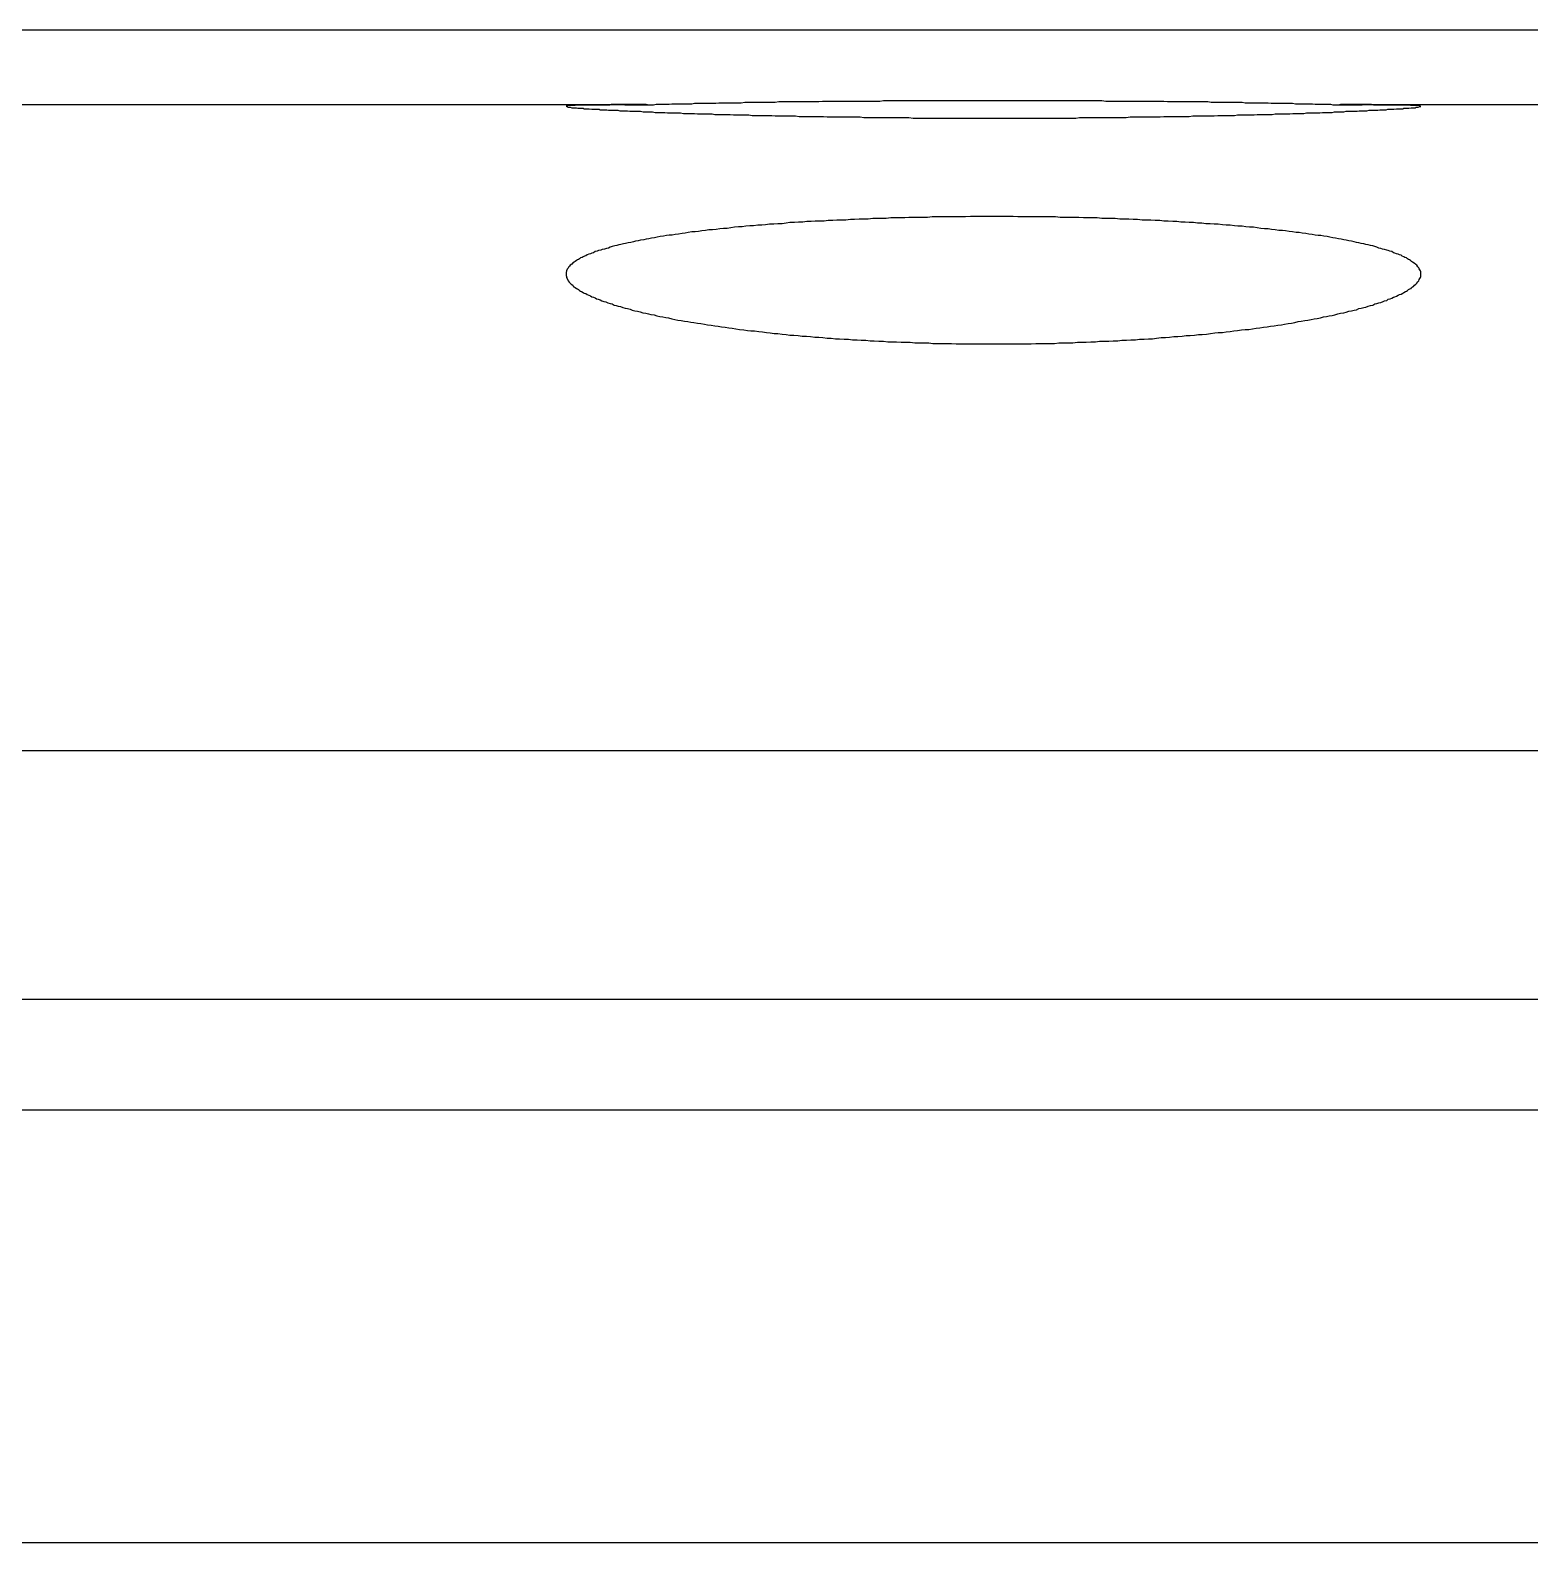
# Model space of a CAD drawing. Header units: millimetres. Extents: x -945625 to 316, y 6 to 533140.
# Drawn here: x -945386.144 to -945383.249, y 532393.589 to 532396.509 of the extents above; entities that cross this region are included whole.
import ezdxf

# ---------------------------------------------------------------- set-up
doc = ezdxf.new("R2010")
doc.units = ezdxf.units.MM
doc.header["$LTSCALE"] = 4

msp = doc.modelspace()

# ---------------------------------------------------------------- linework, layer by layer
at = {"color": 7, "linetype": 'Continuous'}
for p, q in [((-945370.2844, 532396.5092), (-945400.8844, 532396.5092)), ((-945384.9958, 532396.3653), (-945386.973, 532396.3653)), ((-945384.9958, 532396.3652), (-945384.9406, 532396.3652)), ((-945383.6282, 532396.3652), (-945383.573, 532396.3652)), ((-945381.5958, 532396.3653), (-945383.573, 532396.3653)), ((-945354.8844, 532395.118), (-945400.8844, 532395.118)), ((-945400.8844, 532394.6388), (-945354.8844, 532394.6388)), ((-945462.6844, 532394.425), (-945343.4844, 532394.425)), ((-945343.4844, 532393.589), (-945462.6844, 532393.589))]:
    msp.add_line(p, q, dxfattribs=at)
for points in [[(-945384.9405, 532396.3647), (-945384.9455, 532396.3647), (-945384.9495, 532396.3647), (-945384.9545, 532396.3657), (-945384.9585, 532396.3657), (-945384.9635, 532396.3657), (-945384.9675, 532396.3657), (-945384.9725, 532396.3657), (-945384.9765, 532396.3657), (-945384.9805, 532396.3657), (-945384.9845, 532396.3657), (-945384.9885, 532396.3657), (-945384.9925, 532396.3657), (-945384.9965, 532396.3657), (-945385.0005, 532396.3657), (-945385.0045, 532396.3657), (-945385.0075, 532396.3657), (-945385.0115, 532396.3657), (-945385.0155, 532396.3657), (-945385.0185, 532396.3657), (-945385.0225, 532396.3657), (-945385.0255, 532396.3647), (-945385.0295, 532396.3647), (-945385.0325, 532396.3647), (-945385.0355, 532396.3647), (-945385.0385, 532396.3647), (-945385.0415, 532396.3647), (-945385.0445, 532396.3647), (-945385.0475, 532396.3647), (-945385.0505, 532396.3647), (-945385.0535, 532396.3647), (-945385.0565, 532396.3647), (-945385.0615, 532396.3647), (-945385.0645, 532396.3647), (-945385.0665, 532396.3647), (-945385.0685, 532396.3647), (-945385.0715, 532396.3647), (-945385.0735, 532396.3647), (-945385.0755, 532396.3647), (-945385.0795, 532396.3647), (-945385.0815, 532396.3647), (-945385.0855, 532396.3647), (-945385.0875, 532396.3647), (-945385.0905, 532396.3647), (-945385.0925, 532396.3637), (-945385.0955, 532396.3637), (-945385.0985, 532396.3637), (-945385.1015, 532396.3637), (-945385.1035, 532396.3637), (-945385.1055, 532396.3637), (-945385.1075, 532396.3627), (-945385.1095, 532396.3627), (-945385.1075, 532396.3617), (-945385.1055, 532396.3607), (-945385.1035, 532396.3607), (-945385.1015, 532396.3607), (-945385.0985, 532396.3597), (-945385.0955, 532396.3597), (-945385.0915, 532396.3597), (-945385.0895, 532396.3597), (-945385.0865, 532396.3587), (-945385.0845, 532396.3587), (-945385.0825, 532396.3587), (-945385.0785, 532396.3587), (-945385.0765, 532396.3587), (-945385.0745, 532396.3577), (-945385.0725, 532396.3577), (-945385.0695, 532396.3577), (-945385.0675, 532396.3577), (-945385.0645, 532396.3577), (-945385.0595, 532396.3567), (-945385.0545, 532396.3567), (-945385.0515, 532396.3567), (-945385.0485, 532396.3567), (-945385.0455, 532396.3567), (-945385.0435, 532396.3557), (-945385.0395, 532396.3557), (-945385.0365, 532396.3557), (-945385.0335, 532396.3557), (-945385.0305, 532396.3557), (-945385.0275, 532396.3547), (-945385.0235, 532396.3547), (-945385.0205, 532396.3547), (-945385.0165, 532396.3547), (-945385.0135, 532396.3547), (-945385.0095, 532396.3547), (-945385.0055, 532396.3537), (-945385.0025, 532396.3537), (-945384.9985, 532396.3537), (-945384.9945, 532396.3537), (-945384.9905, 532396.3537), (-945384.9865, 532396.3527), (-945384.9825, 532396.3527), (-945384.9785, 532396.3527), (-945384.9735, 532396.3527), (-945384.9695, 532396.3527), (-945384.9655, 532396.3527), (-945384.9605, 532396.3517), (-945384.9565, 532396.3517), (-945384.9515, 532396.3517), (-945384.9475, 532396.3517), (-945384.9425, 532396.3517), (-945384.9375, 532396.3507), (-945384.9335, 532396.3507), (-945384.9285, 532396.3507), (-945384.9235, 532396.3507), (-945384.9185, 532396.3507), (-945384.9135, 532396.3497), (-945384.9085, 532396.3497), (-945384.9035, 532396.3497), (-945384.8985, 532396.3497), (-945384.8935, 532396.3497), (-945384.8885, 532396.3497), (-945384.8825, 532396.3487), (-945384.8775, 532396.3487), (-945384.8725, 532396.3487), (-945384.8665, 532396.3487), (-945384.8615, 532396.3487), (-945384.8555, 532396.3477), (-945384.8505, 532396.3477), (-945384.8445, 532396.3477), (-945384.8395, 532396.3477), (-945384.8335, 532396.3477), (-945384.8275, 532396.3477), (-945384.8225, 532396.3467), (-945384.8165, 532396.3467), (-945384.8105, 532396.3467), (-945384.8045, 532396.3467), (-945384.7985, 532396.3467), (-945384.7925, 532396.3467), (-945384.7865, 532396.3457), (-945384.7805, 532396.3457), (-945384.7745, 532396.3457), (-945384.7685, 532396.3457), (-945384.7625, 532396.3457), (-945384.7565, 532396.3457), (-945384.7505, 532396.3447), (-945384.7435, 532396.3447), (-945384.7375, 532396.3447), (-945384.7315, 532396.3447), (-945384.7245, 532396.3447), (-945384.7185, 532396.3447), (-945384.7125, 532396.3447), (-945384.7055, 532396.3437), (-945384.6995, 532396.3437), (-945384.6925, 532396.3437), (-945384.6865, 532396.3437), (-945384.6795, 532396.3437), (-945384.6735, 532396.3437), (-945384.6665, 532396.3437), (-945384.6595, 532396.3427), (-945384.6525, 532396.3427), (-945384.6465, 532396.3427), (-945384.6395, 532396.3427), (-945384.6325, 532396.3427), (-945384.6255, 532396.3427), (-945384.6195, 532396.3427), (-945384.6125, 532396.3427), (-945384.6055, 532396.3417), (-945384.5985, 532396.3417), (-945384.5915, 532396.3417), (-945384.5845, 532396.3417), (-945384.5775, 532396.3417), (-945384.5705, 532396.3417), (-945384.5635, 532396.3417), (-945384.5565, 532396.3417), (-945384.5495, 532396.3417), (-945384.5415, 532396.3417), (-945384.5345, 532396.3407), (-945384.5275, 532396.3407), (-945384.5205, 532396.3407), (-945384.5135, 532396.3407), (-945384.5055, 532396.3407), (-945384.4985, 532396.3407), (-945384.4915, 532396.3407), (-945384.4845, 532396.3407), (-945384.4765, 532396.3407), (-945384.4695, 532396.3407), (-945384.4615, 532396.3407), (-945384.4545, 532396.3407), (-945384.4475, 532396.3407), (-945384.4395, 532396.3397), (-945384.4325, 532396.3397), (-945384.4245, 532396.3397), (-945384.4175, 532396.3397), (-945384.4095, 532396.3397), (-945384.4025, 532396.3397), (-945384.3945, 532396.3397), (-945384.3875, 532396.3397), (-945384.3795, 532396.3397), (-945384.3725, 532396.3397), (-945384.3645, 532396.3397), (-945384.3575, 532396.3397), (-945384.3495, 532396.3397), (-945384.3415, 532396.3397), (-945384.3345, 532396.3397), (-945384.3265, 532396.3397), (-945384.3185, 532396.3397), (-945384.3115, 532396.3397), (-945384.3035, 532396.3397), (-945384.2955, 532396.3397), (-945384.2885, 532396.3397), (-945384.2805, 532396.3397), (-945384.2725, 532396.3397), (-945384.2645, 532396.3397), (-945384.2575, 532396.3397), (-945384.2495, 532396.3397), (-945384.2415, 532396.3397), (-945384.2335, 532396.3397), (-945384.2255, 532396.3397), (-945384.2185, 532396.3397), (-945384.2105, 532396.3397), (-945384.2025, 532396.3397), (-945384.1945, 532396.3397), (-945384.1875, 532396.3397), (-945384.1795, 532396.3397), (-945384.1715, 532396.3397), (-945384.1645, 532396.3397), (-945384.1565, 532396.3397), (-945384.1485, 532396.3397), (-945384.1415, 532396.3397), (-945384.1335, 532396.3397), (-945384.1255, 532396.3397), (-945384.1185, 532396.3407), (-945384.1105, 532396.3407), (-945384.1035, 532396.3407), (-945384.0955, 532396.3407), (-945384.0875, 532396.3407), (-945384.0805, 532396.3407), (-945384.0725, 532396.3407), (-945384.0655, 532396.3407), (-945384.0575, 532396.3407), (-945384.0505, 532396.3407), (-945384.0425, 532396.3407), (-945384.0355, 532396.3407), (-945384.0285, 532396.3407), (-945384.0205, 532396.3417), (-945384.0135, 532396.3417), (-945384.0065, 532396.3417), (-945383.9985, 532396.3417), (-945383.9915, 532396.3417), (-945383.9845, 532396.3417), (-945383.9775, 532396.3417), (-945383.9695, 532396.3417), (-945383.9625, 532396.3417), (-945383.9555, 532396.3427), (-945383.9485, 532396.3427), (-945383.9415, 532396.3427), (-945383.9345, 532396.3427), (-945383.9275, 532396.3427), (-945383.9205, 532396.3427), (-945383.9135, 532396.3427), (-945383.9065, 532396.3427), (-945383.8995, 532396.3437), (-945383.8925, 532396.3437), (-945383.8855, 532396.3437), (-945383.8785, 532396.3437), (-945383.8715, 532396.3437), (-945383.8655, 532396.3437), (-945383.8585, 532396.3437), (-945383.8515, 532396.3447), (-945383.8455, 532396.3447), (-945383.8385, 532396.3447), (-945383.8325, 532396.3447), (-945383.8255, 532396.3447), (-945383.8195, 532396.3447), (-945383.8135, 532396.3457), (-945383.8065, 532396.3457), (-945383.8005, 532396.3457), (-945383.7945, 532396.3457), (-945383.7885, 532396.3457), (-945383.7815, 532396.3457), (-945383.7755, 532396.3467), (-945383.7695, 532396.3467), (-945383.7635, 532396.3467), (-945383.7575, 532396.3467), (-945383.7525, 532396.3467), (-945383.7465, 532396.3467), (-945383.7405, 532396.3477), (-945383.7345, 532396.3477), (-945383.7285, 532396.3477), (-945383.7235, 532396.3477), (-945383.7175, 532396.3477), (-945383.7125, 532396.3477), (-945383.7065, 532396.3487), (-945383.7015, 532396.3487), (-945383.6955, 532396.3487), (-945383.6905, 532396.3487), (-945383.6855, 532396.3487), (-945383.6805, 532396.3497), (-945383.6745, 532396.3497), (-945383.6695, 532396.3497), (-945383.6645, 532396.3497), (-945383.6595, 532396.3497), (-945383.6545, 532396.3497), (-945383.6495, 532396.3507), (-945383.6445, 532396.3507), (-945383.6405, 532396.3507), (-945383.6355, 532396.3507), (-945383.6305, 532396.3507), (-945383.6265, 532396.3517), (-945383.6215, 532396.3517), (-945383.6165, 532396.3517), (-945383.6125, 532396.3517), (-945383.6085, 532396.3517), (-945383.6035, 532396.3527), (-945383.5995, 532396.3527), (-945383.5955, 532396.3527), (-945383.5915, 532396.3527), (-945383.5865, 532396.3527), (-945383.5825, 532396.3527), (-945383.5785, 532396.3537), (-945383.5745, 532396.3537), (-945383.5715, 532396.3537), (-945383.5675, 532396.3537), (-945383.5635, 532396.3537), (-945383.5595, 532396.3547), (-945383.5565, 532396.3547), (-945383.5525, 532396.3547), (-945383.5495, 532396.3547), (-945383.5455, 532396.3547), (-945383.5425, 532396.3547), (-945383.5385, 532396.3557), (-945383.5355, 532396.3557), (-945383.5325, 532396.3557), (-945383.5295, 532396.3557), (-945383.5265, 532396.3557), (-945383.5235, 532396.3567), (-945383.5205, 532396.3567), (-945383.5175, 532396.3567), (-945383.5145, 532396.3567), (-945383.5115, 532396.3567), (-945383.5065, 532396.3577), (-945383.5035, 532396.3577), (-945383.5015, 532396.3577), (-945383.4995, 532396.3577), (-945383.4965, 532396.3577), (-945383.4945, 532396.3577), (-945383.4925, 532396.3587), (-945383.4905, 532396.3587), (-945383.4885, 532396.3587), (-945383.4845, 532396.3587), (-945383.4825, 532396.3587), (-945383.4785, 532396.3597), (-945383.4755, 532396.3597), (-945383.4725, 532396.3597), (-945383.4705, 532396.3597), (-945383.4685, 532396.3607), (-945383.4665, 532396.3607), (-945383.4645, 532396.3607), (-945383.4615, 532396.3617), (-945383.4595, 532396.3617), (-945383.4615, 532396.3627), (-945383.4635, 532396.3637), (-945383.4655, 532396.3637), (-945383.4675, 532396.3637), (-945383.4705, 532396.3637), (-945383.4735, 532396.3637), (-945383.4765, 532396.3637), (-945383.4795, 532396.3637), (-945383.4825, 532396.3647), (-945383.4845, 532396.3647), (-945383.4865, 532396.3647), (-945383.4905, 532396.3647), (-945383.4925, 532396.3647), (-945383.4965, 532396.3647), (-945383.4985, 532396.3647), (-945383.5015, 532396.3647), (-945383.5035, 532396.3647), (-945383.5065, 532396.3647), (-945383.5085, 532396.3647), (-945383.5115, 532396.3647), (-945383.5135, 532396.3647), (-945383.5165, 532396.3647), (-945383.5195, 532396.3647), (-945383.5225, 532396.3647), (-945383.5255, 532396.3647), (-945383.5285, 532396.3647), (-945383.5315, 532396.3647), (-945383.5345, 532396.3647), (-945383.5375, 532396.3647), (-945383.5405, 532396.3647), (-945383.5445, 532396.3647), (-945383.5475, 532396.3647), (-945383.5505, 532396.3647), (-945383.5545, 532396.3657), (-945383.5575, 532396.3657), (-945383.5615, 532396.3657), (-945383.5655, 532396.3657), (-945383.5695, 532396.3657), (-945383.5725, 532396.3657), (-945383.5765, 532396.3657), (-945383.5805, 532396.3657), (-945383.5845, 532396.3657), (-945383.5885, 532396.3657), (-945383.5925, 532396.3657), (-945383.5975, 532396.3657), (-945383.6015, 532396.3657), (-945383.6055, 532396.3657), (-945383.6105, 532396.3657)], [(-945383.6285, 532396.3647), (-945383.6335, 532396.3657), (-945383.6385, 532396.3657), (-945383.6435, 532396.3657), (-945383.6485, 532396.3657), (-945383.6535, 532396.3657), (-945383.6585, 532396.3657), (-945383.6635, 532396.3657), (-945383.6685, 532396.3667), (-945383.6745, 532396.3667), (-945383.6795, 532396.3667), (-945383.6855, 532396.3667), (-945383.6905, 532396.3667), (-945383.6965, 532396.3667), (-945383.7015, 532396.3667), (-945383.7075, 532396.3677), (-945383.7135, 532396.3677), (-945383.7185, 532396.3677), (-945383.7245, 532396.3677), (-945383.7305, 532396.3677), (-945383.7365, 532396.3677), (-945383.7425, 532396.3677), (-945383.7485, 532396.3677), (-945383.7545, 532396.3687), (-945383.7605, 532396.3687), (-945383.7665, 532396.3687), (-945383.7725, 532396.3687), (-945383.7795, 532396.3687), (-945383.7855, 532396.3687), (-945383.7915, 532396.3687), (-945383.7985, 532396.3687), (-945383.8045, 532396.3697), (-945383.8115, 532396.3697), (-945383.8175, 532396.3697), (-945383.8245, 532396.3697), (-945383.8305, 532396.3697), (-945383.8375, 532396.3697), (-945383.8435, 532396.3697), (-945383.8505, 532396.3697), (-945383.8575, 532396.3697), (-945383.8645, 532396.3697), (-945383.8705, 532396.3707), (-945383.8775, 532396.3707), (-945383.8845, 532396.3707), (-945383.8915, 532396.3707), (-945383.8985, 532396.3707), (-945383.9055, 532396.3707), (-945383.9125, 532396.3707), (-945383.9195, 532396.3707), (-945383.9265, 532396.3707), (-945383.9335, 532396.3707), (-945383.9415, 532396.3707), (-945383.9485, 532396.3707), (-945383.9555, 532396.3717), (-945383.9625, 532396.3717), (-945383.9705, 532396.3717), (-945383.9775, 532396.3717), (-945383.9845, 532396.3717), (-945383.9925, 532396.3717), (-945383.9995, 532396.3717), (-945384.0075, 532396.3717), (-945384.0145, 532396.3717), (-945384.0225, 532396.3717), (-945384.0295, 532396.3717), (-945384.0375, 532396.3717), (-945384.0445, 532396.3717), (-945384.0525, 532396.3717), (-945384.0605, 532396.3717), (-945384.0675, 532396.3717), (-945384.0755, 532396.3727), (-945384.0835, 532396.3727), (-945384.0905, 532396.3727), (-945384.0985, 532396.3727), (-945384.1065, 532396.3727), (-945384.1145, 532396.3727), (-945384.1225, 532396.3727), (-945384.1305, 532396.3727), (-945384.1375, 532396.3727), (-945384.1455, 532396.3727), (-945384.1535, 532396.3727), (-945384.1615, 532396.3727), (-945384.1695, 532396.3727), (-945384.1775, 532396.3727), (-945384.1855, 532396.3727), (-945384.1935, 532396.3727), (-945384.2015, 532396.3727), (-945384.2095, 532396.3727), (-945384.2175, 532396.3727), (-945384.2265, 532396.3727), (-945384.2345, 532396.3727), (-945384.2425, 532396.3727), (-945384.2505, 532396.3727), (-945384.2585, 532396.3727), (-945384.2665, 532396.3727), (-945384.2745, 532396.3727), (-945384.2825, 532396.3727), (-945384.2915, 532396.3727), (-945384.2995, 532396.3727), (-945384.3075, 532396.3727), (-945384.3155, 532396.3727), (-945384.3235, 532396.3727), (-945384.3315, 532396.3727), (-945384.3395, 532396.3727), (-945384.3475, 532396.3727), (-945384.3555, 532396.3727), (-945384.3635, 532396.3727), (-945384.3715, 532396.3727), (-945384.3795, 532396.3727), (-945384.3875, 532396.3727), (-945384.3955, 532396.3727), (-945384.4025, 532396.3727), (-945384.4105, 532396.3727), (-945384.4185, 532396.3727), (-945384.4265, 532396.3727), (-945384.4345, 532396.3727), (-945384.4425, 532396.3727), (-945384.4495, 532396.3727), (-945384.4575, 532396.3727), (-945384.4655, 532396.3727), (-945384.4735, 532396.3727), (-945384.4805, 532396.3727), (-945384.4885, 532396.3727), (-945384.4965, 532396.3727), (-945384.5035, 532396.3717), (-945384.5115, 532396.3717), (-945384.5185, 532396.3717), (-945384.5265, 532396.3717), (-945384.5335, 532396.3717), (-945384.5415, 532396.3717), (-945384.5485, 532396.3717), (-945384.5565, 532396.3717), (-945384.5635, 532396.3717), (-945384.5715, 532396.3717), (-945384.5785, 532396.3717), (-945384.5855, 532396.3717), (-945384.5935, 532396.3717), (-945384.6005, 532396.3717), (-945384.6075, 532396.3717), (-945384.6145, 532396.3717), (-945384.6215, 532396.3707), (-945384.6295, 532396.3707), (-945384.6365, 532396.3707), (-945384.6435, 532396.3707), (-945384.6505, 532396.3707), (-945384.6575, 532396.3707), (-945384.6645, 532396.3707), (-945384.6715, 532396.3707), (-945384.6785, 532396.3707), (-945384.6855, 532396.3707), (-945384.6915, 532396.3707), (-945384.6985, 532396.3707), (-945384.7055, 532396.3697), (-945384.7125, 532396.3697), (-945384.7185, 532396.3697), (-945384.7255, 532396.3697), (-945384.7325, 532396.3697), (-945384.7385, 532396.3697), (-945384.7455, 532396.3697), (-945384.7515, 532396.3697), (-945384.7585, 532396.3697), (-945384.7645, 532396.3697), (-945384.7715, 532396.3687), (-945384.7775, 532396.3687), (-945384.7835, 532396.3687), (-945384.7895, 532396.3687), (-945384.7965, 532396.3687), (-945384.8025, 532396.3687), (-945384.8085, 532396.3687), (-945384.8145, 532396.3687), (-945384.8205, 532396.3677), (-945384.8265, 532396.3677), (-945384.8325, 532396.3677), (-945384.8385, 532396.3677), (-945384.8445, 532396.3677), (-945384.8495, 532396.3677), (-945384.8555, 532396.3677), (-945384.8615, 532396.3677), (-945384.8665, 532396.3667), (-945384.8725, 532396.3667), (-945384.8785, 532396.3667), (-945384.8835, 532396.3667), (-945384.8895, 532396.3667), (-945384.8945, 532396.3667), (-945384.8995, 532396.3667), (-945384.9055, 532396.3667), (-945384.9105, 532396.3657), (-945384.9155, 532396.3657), (-945384.9205, 532396.3657), (-945384.9255, 532396.3657), (-945384.9305, 532396.3657), (-945384.9355, 532396.3657), (-945384.9405, 532396.3647)], [(-945383.6105, 532396.3657), (-945383.6145, 532396.3657), (-945383.6185, 532396.3647), (-945383.6235, 532396.3647), (-945383.6285, 532396.3647)], [(-945384.2845, 532395.9037), (-945384.2755, 532395.9037), (-945384.2665, 532395.9037), (-945384.2575, 532395.9037), (-945384.2475, 532395.9037), (-945384.2385, 532395.9037), (-945384.2295, 532395.9037), (-945384.2205, 532395.9037), (-945384.2115, 532395.9037), (-945384.2025, 532395.9047), (-945384.1935, 532395.9047), (-945384.1845, 532395.9047), (-945384.1755, 532395.9047), (-945384.1665, 532395.9047), (-945384.1585, 532395.9057), (-945384.1495, 532395.9057), (-945384.1405, 532395.9057), (-945384.1315, 532395.9057), (-945384.1225, 532395.9067), (-945384.1135, 532395.9067), (-945384.1055, 532395.9067), (-945384.0965, 532395.9077), (-945384.0875, 532395.9077), (-945384.0795, 532395.9087), (-945384.0705, 532395.9087), (-945384.0615, 532395.9087), (-945384.0535, 532395.9097), (-945384.0445, 532395.9097), (-945384.0365, 532395.9107), (-945384.0275, 532395.9107), (-945384.0195, 532395.9117), (-945384.0105, 532395.9117), (-945384.0025, 532395.9127), (-945383.9935, 532395.9127), (-945383.9855, 532395.9137), (-945383.9775, 532395.9137), (-945383.9695, 532395.9147), (-945383.9605, 532395.9157), (-945383.9525, 532395.9157), (-945383.9445, 532395.9167), (-945383.9365, 532395.9177), (-945383.9285, 532395.9177), (-945383.9205, 532395.9187), (-945383.9125, 532395.9197), (-945383.9045, 532395.9197), (-945383.8965, 532395.9207), (-945383.8885, 532395.9217), (-945383.8815, 532395.9217), (-945383.8735, 532395.9227), (-945383.8655, 532395.9237), (-945383.8575, 532395.9247), (-945383.8505, 532395.9257), (-945383.8425, 532395.9257), (-945383.8355, 532395.9267), (-945383.8275, 532395.9277), (-945383.8205, 532395.9287), (-945383.8135, 532395.9297), (-945383.8055, 532395.9307), (-945383.7985, 532395.9317), (-945383.7915, 532395.9317), (-945383.7845, 532395.9327), (-945383.7775, 532395.9337), (-945383.7705, 532395.9347), (-945383.7635, 532395.9357), (-945383.7565, 532395.9367), (-945383.7495, 532395.9377), (-945383.7425, 532395.9387), (-945383.7355, 532395.9397), (-945383.7285, 532395.9407), (-945383.7225, 532395.9417), (-945383.7155, 532395.9427), (-945383.7095, 532395.9437), (-945383.7025, 532395.9447), (-945383.6965, 532395.9467), (-945383.6905, 532395.9477), (-945383.6835, 532395.9487), (-945383.6775, 532395.9497), (-945383.6715, 532395.9507), (-945383.6655, 532395.9517), (-945383.6595, 532395.9527), (-945383.6535, 532395.9537), (-945383.6475, 532395.9557), (-945383.6415, 532395.9567), (-945383.6365, 532395.9577), (-945383.6305, 532395.9587), (-945383.6255, 532395.9597), (-945383.6195, 532395.9617), (-945383.6145, 532395.9627), (-945383.6085, 532395.9637), (-945383.6035, 532395.9647), (-945383.5985, 532395.9667), (-945383.5935, 532395.9677), (-945383.5885, 532395.9687), (-945383.5835, 532395.9697), (-945383.5795, 532395.9717), (-945383.5745, 532395.9727), (-945383.5695, 532395.9737), (-945383.5655, 532395.9747), (-945383.5615, 532395.9767), (-945383.5565, 532395.9777), (-945383.5525, 532395.9787), (-945383.5485, 532395.9807), (-945383.5445, 532395.9817), (-945383.5405, 532395.9827), (-945383.5365, 532395.9837), (-945383.5325, 532395.9857), (-945383.5295, 532395.9867), (-945383.5255, 532395.9877), (-945383.5225, 532395.9897), (-945383.5185, 532395.9907), (-945383.5155, 532395.9917), (-945383.5125, 532395.9937), (-945383.5095, 532395.9947), (-945383.5065, 532395.9957), (-945383.5035, 532395.9977), (-945383.5005, 532395.9987), (-945383.4975, 532395.9997), (-945383.4945, 532396.0017), (-945383.4925, 532396.0027), (-945383.4895, 532396.0047), (-945383.4875, 532396.0057), (-945383.4855, 532396.0067), (-945383.4835, 532396.0087), (-945383.4805, 532396.0097), (-945383.4785, 532396.0107), (-945383.4775, 532396.0127), (-945383.4755, 532396.0137), (-945383.4735, 532396.0147), (-945383.4715, 532396.0167), (-945383.4695, 532396.0187), (-945383.4675, 532396.0207), (-945383.4655, 532396.0237), (-945383.4635, 532396.0257), (-945383.4625, 532396.0277), (-945383.4615, 532396.0297), (-945383.4605, 532396.0317), (-945383.4595, 532396.0337), (-945383.4595, 532396.0367), (-945383.4595, 532396.0397), (-945383.4595, 532396.0427), (-945383.4605, 532396.0447), (-945383.4615, 532396.0467), (-945383.4625, 532396.0487), (-945383.4635, 532396.0507), (-945383.4655, 532396.0527), (-945383.4675, 532396.0557), (-945383.4695, 532396.0567), (-945383.4725, 532396.0597), (-945383.4755, 532396.0617), (-945383.4775, 532396.0627), (-945383.4795, 532396.0647), (-945383.4815, 532396.0657), (-945383.4835, 532396.0667), (-945383.4855, 532396.0677), (-945383.4875, 532396.0697), (-945383.4905, 532396.0707), (-945383.4925, 532396.0717), (-945383.4955, 532396.0727), (-945383.4975, 532396.0747), (-945383.5005, 532396.0757), (-945383.5035, 532396.0767), (-945383.5065, 532396.0777), (-945383.5095, 532396.0787), (-945383.5125, 532396.0797), (-945383.5155, 532396.0817), (-945383.5195, 532396.0827), (-945383.5225, 532396.0837), (-945383.5255, 532396.0847), (-945383.5295, 532396.0857), (-945383.5335, 532396.0867), (-945383.5365, 532396.0877), (-945383.5405, 532396.0887), (-945383.5445, 532396.0907), (-945383.5485, 532396.0917), (-945383.5525, 532396.0927), (-945383.5565, 532396.0937), (-945383.5615, 532396.0947), (-945383.5655, 532396.0957), (-945383.5695, 532396.0967), (-945383.5745, 532396.0977), (-945383.5795, 532396.0987), (-945383.5835, 532396.0997), (-945383.5885, 532396.1007), (-945383.5935, 532396.1017), (-945383.5985, 532396.1027), (-945383.6035, 532396.1037), (-945383.6085, 532396.1047), (-945383.6135, 532396.1057), (-945383.6185, 532396.1067), (-945383.6245, 532396.1077), (-945383.6295, 532396.1087), (-945383.6355, 532396.1097), (-945383.6405, 532396.1107), (-945383.6465, 532396.1117), (-945383.6525, 532396.1127), (-945383.6575, 532396.1127), (-945383.6635, 532396.1137), (-945383.6695, 532396.1147), (-945383.6755, 532396.1157), (-945383.6815, 532396.1167), (-945383.6885, 532396.1177), (-945383.6945, 532396.1187), (-945383.7005, 532396.1187), (-945383.7075, 532396.1197), (-945383.7135, 532396.1207), (-945383.7205, 532396.1217), (-945383.7265, 532396.1227), (-945383.7335, 532396.1227), (-945383.7405, 532396.1237), (-945383.7475, 532396.1247), (-945383.7545, 532396.1257), (-945383.7615, 532396.1257), (-945383.7685, 532396.1267), (-945383.7755, 532396.1277), (-945383.7825, 532396.1287), (-945383.7905, 532396.1287), (-945383.7975, 532396.1297), (-945383.8045, 532396.1307), (-945383.8125, 532396.1307), (-945383.8195, 532396.1317), (-945383.8275, 532396.1327), (-945383.8355, 532396.1327), (-945383.8425, 532396.1337), (-945383.8505, 532396.1347), (-945383.8585, 532396.1347), (-945383.8665, 532396.1357), (-945383.8745, 532396.1357), (-945383.8825, 532396.1367), (-945383.8905, 532396.1367), (-945383.8985, 532396.1377), (-945383.9065, 532396.1377), (-945383.9145, 532396.1387), (-945383.9225, 532396.1387), (-945383.9305, 532396.1397), (-945383.9385, 532396.1397), (-945383.9475, 532396.1407), (-945383.9555, 532396.1407), (-945383.9635, 532396.1417), (-945383.9725, 532396.1417), (-945383.9805, 532396.1427), (-945383.9895, 532396.1427), (-945383.9975, 532396.1427), (-945384.0065, 532396.1437), (-945384.0145, 532396.1437), (-945384.0235, 532396.1447), (-945384.0325, 532396.1447), (-945384.0405, 532396.1447), (-945384.0495, 532396.1457), (-945384.0585, 532396.1457), (-945384.0665, 532396.1457), (-945384.0755, 532396.1457), (-945384.0845, 532396.1467), (-945384.0935, 532396.1467), (-945384.1025, 532396.1467), (-945384.1105, 532396.1467), (-945384.1195, 532396.1477), (-945384.1285, 532396.1477), (-945384.1375, 532396.1477), (-945384.1465, 532396.1477), (-945384.1555, 532396.1477), (-945384.1645, 532396.1487), (-945384.1735, 532396.1487), (-945384.1825, 532396.1487), (-945384.1915, 532396.1487), (-945384.2005, 532396.1487), (-945384.2095, 532396.1487), (-945384.2185, 532396.1487), (-945384.2285, 532396.1487), (-945384.2375, 532396.1487), (-945384.2465, 532396.1497), (-945384.2555, 532396.1497), (-945384.2645, 532396.1497), (-945384.2735, 532396.1497), (-945384.2825, 532396.1497), (-945384.2925, 532396.1497), (-945384.3015, 532396.1497), (-945384.3105, 532396.1497), (-945384.3195, 532396.1497), (-945384.3285, 532396.1497), (-945384.3385, 532396.1487), (-945384.3475, 532396.1487), (-945384.3565, 532396.1487), (-945384.3655, 532396.1487), (-945384.3745, 532396.1487), (-945384.3835, 532396.1487), (-945384.3925, 532396.1487), (-945384.4025, 532396.1487), (-945384.4115, 532396.1477), (-945384.4205, 532396.1477), (-945384.4295, 532396.1477), (-945384.4385, 532396.1477), (-945384.4475, 532396.1477), (-945384.4555, 532396.1467), (-945384.4645, 532396.1467), (-945384.4735, 532396.1467), (-945384.4825, 532396.1467), (-945384.4915, 532396.1457), (-945384.5005, 532396.1457), (-945384.5085, 532396.1457), (-945384.5175, 532396.1457), (-945384.5265, 532396.1447), (-945384.5355, 532396.1447), (-945384.5435, 532396.1447), (-945384.5525, 532396.1437), (-945384.5605, 532396.1437), (-945384.5695, 532396.1427), (-945384.5775, 532396.1427), (-945384.5865, 532396.1427), (-945384.5945, 532396.1417), (-945384.6035, 532396.1417), (-945384.6115, 532396.1407), (-945384.6195, 532396.1407), (-945384.6285, 532396.1407), (-945384.6365, 532396.1397), (-945384.6445, 532396.1397), (-945384.6525, 532396.1387), (-945384.6605, 532396.1387), (-945384.6685, 532396.1377), (-945384.6775, 532396.1377), (-945384.6845, 532396.1367), (-945384.6925, 532396.1357), (-945384.7005, 532396.1357), (-945384.7085, 532396.1347), (-945384.7165, 532396.1347), (-945384.7245, 532396.1337), (-945384.7315, 532396.1327), (-945384.7395, 532396.1327), (-945384.7475, 532396.1317), (-945384.7545, 532396.1317), (-945384.7625, 532396.1307), (-945384.7695, 532396.1297), (-945384.7765, 532396.1297), (-945384.7845, 532396.1287), (-945384.7915, 532396.1277), (-945384.7985, 532396.1267), (-945384.8055, 532396.1267), (-945384.8125, 532396.1257), (-945384.8195, 532396.1247), (-945384.8265, 532396.1237), (-945384.8335, 532396.1237), (-945384.8405, 532396.1227), (-945384.8475, 532396.1217), (-945384.8535, 532396.1207), (-945384.8605, 532396.1197), (-945384.8665, 532396.1197), (-945384.8735, 532396.1187), (-945384.8795, 532396.1177), (-945384.8855, 532396.1167), (-945384.8925, 532396.1157), (-945384.8985, 532396.1147), (-945384.9045, 532396.1137), (-945384.9105, 532396.1137), (-945384.9155, 532396.1127), (-945384.9215, 532396.1117), (-945384.9275, 532396.1107), (-945384.9335, 532396.1097), (-945384.9385, 532396.1087), (-945384.9445, 532396.1077), (-945384.9495, 532396.1067), (-945384.9545, 532396.1057), (-945384.9595, 532396.1047), (-945384.9655, 532396.1037), (-945384.9705, 532396.1027), (-945384.9755, 532396.1017), (-945384.9795, 532396.1007), (-945384.9845, 532396.0997), (-945384.9895, 532396.0987), (-945384.9945, 532396.0977), (-945384.9985, 532396.0967), (-945385.0035, 532396.0957), (-945385.0075, 532396.0947), (-945385.0115, 532396.0937), (-945385.0155, 532396.0927), (-945385.0205, 532396.0917), (-945385.0245, 532396.0907), (-945385.0275, 532396.0887), (-945385.0315, 532396.0877), (-945385.0355, 532396.0867), (-945385.0395, 532396.0857), (-945385.0425, 532396.0847), (-945385.0465, 532396.0837), (-945385.0495, 532396.0827), (-945385.0535, 532396.0817), (-945385.0565, 532396.0797), (-945385.0595, 532396.0787), (-945385.0625, 532396.0777), (-945385.0655, 532396.0767), (-945385.0685, 532396.0757), (-945385.0715, 532396.0737), (-945385.0735, 532396.0727), (-945385.0765, 532396.0717), (-945385.0785, 532396.0707), (-945385.0815, 532396.0697), (-945385.0835, 532396.0677), (-945385.0855, 532396.0667), (-945385.0875, 532396.0657), (-945385.0895, 532396.0647), (-945385.0915, 532396.0627), (-945385.0935, 532396.0617), (-945385.0955, 532396.0607)], [(-945385.0955, 532396.0607), (-945385.0985, 532396.0577), (-945385.1015, 532396.0557), (-945385.1025, 532396.0537), (-945385.1045, 532396.0517), (-945385.1055, 532396.0497), (-945385.1075, 532396.0477), (-945385.1085, 532396.0447), (-945385.1095, 532396.0417), (-945385.1095, 532396.0377), (-945385.1095, 532396.0357), (-945385.1085, 532396.0337), (-945385.1085, 532396.0317), (-945385.1075, 532396.0297), (-945385.1055, 532396.0257), (-945385.1035, 532396.0227), (-945385.1015, 532396.0207), (-945385.0995, 532396.0187), (-945385.0965, 532396.0167), (-945385.0955, 532396.0147), (-945385.0935, 532396.0137), (-945385.0915, 532396.0127), (-945385.0895, 532396.0107), (-945385.0875, 532396.0097), (-945385.0855, 532396.0087), (-945385.0835, 532396.0067), (-945385.0815, 532396.0057), (-945385.0795, 532396.0047), (-945385.0765, 532396.0027), (-945385.0745, 532396.0017), (-945385.0715, 532396.0007), (-945385.0685, 532395.9987), (-945385.0655, 532395.9977), (-945385.0625, 532395.9967), (-945385.0595, 532395.9947), (-945385.0565, 532395.9937), (-945385.0535, 532395.9927), (-945385.0505, 532395.9907), (-945385.0475, 532395.9897), (-945385.0435, 532395.9887), (-945385.0405, 532395.9867), (-945385.0365, 532395.9857), (-945385.0325, 532395.9847), (-945385.0285, 532395.9827), (-945385.0245, 532395.9817), (-945385.0205, 532395.9807), (-945385.0165, 532395.9787), (-945385.0125, 532395.9777), (-945385.0085, 532395.9767), (-945385.0045, 532395.9757), (-945384.9995, 532395.9737), (-945384.9955, 532395.9727), (-945384.9905, 532395.9717), (-945384.9855, 532395.9707), (-945384.9815, 532395.9687), (-945384.9765, 532395.9677), (-945384.9715, 532395.9667), (-945384.9665, 532395.9657), (-945384.9615, 532395.9637), (-945384.9555, 532395.9627), (-945384.9505, 532395.9617), (-945384.9455, 532395.9607), (-945384.9395, 532395.9597), (-945384.9345, 532395.9577), (-945384.9285, 532395.9567), (-945384.9225, 532395.9557), (-945384.9165, 532395.9547), (-945384.9115, 532395.9537), (-945384.9055, 532395.9517), (-945384.8995, 532395.9507), (-945384.8935, 532395.9497), (-945384.8875, 532395.9487), (-945384.8805, 532395.9477), (-945384.8745, 532395.9467), (-945384.8685, 532395.9457), (-945384.8625, 532395.9447), (-945384.8555, 532395.9437), (-945384.8495, 532395.9427), (-945384.8425, 532395.9417), (-945384.8365, 532395.9407), (-945384.8295, 532395.9397), (-945384.8225, 532395.9387), (-945384.8155, 532395.9377), (-945384.8095, 532395.9367), (-945384.8025, 532395.9357), (-945384.7955, 532395.9347), (-945384.7885, 532395.9337), (-945384.7815, 532395.9327), (-945384.7745, 532395.9317), (-945384.7665, 532395.9307), (-945384.7595, 532395.9297), (-945384.7525, 532395.9287), (-945384.7455, 532395.9287), (-945384.7375, 532395.9277), (-945384.7305, 532395.9267), (-945384.7225, 532395.9257), (-945384.7155, 532395.9247), (-945384.7075, 532395.9237), (-945384.7005, 532395.9237), (-945384.6925, 532395.9227), (-945384.6845, 532395.9217), (-945384.6775, 532395.9207), (-945384.6695, 532395.9207), (-945384.6615, 532395.9197), (-945384.6535, 532395.9187), (-945384.6455, 532395.9187), (-945384.6375, 532395.9177), (-945384.6295, 532395.9167), (-945384.6215, 532395.9167), (-945384.6135, 532395.9157), (-945384.6055, 532395.9147), (-945384.5975, 532395.9147), (-945384.5895, 532395.9137), (-945384.5815, 532395.9137), (-945384.5725, 532395.9127), (-945384.5645, 532395.9127), (-945384.5565, 532395.9117), (-945384.5475, 532395.9117), (-945384.5395, 532395.9107), (-945384.5305, 532395.9107), (-945384.5225, 532395.9097), (-945384.5145, 532395.9097), (-945384.5055, 532395.9087), (-945384.4965, 532395.9087), (-945384.4885, 532395.9077), (-945384.4795, 532395.9077), (-945384.4715, 532395.9077), (-945384.4625, 532395.9067), (-945384.4535, 532395.9067), (-945384.4455, 532395.9067), (-945384.4365, 532395.9057), (-945384.4275, 532395.9057), (-945384.4185, 532395.9057), (-945384.4095, 532395.9057), (-945384.4015, 532395.9047), (-945384.3925, 532395.9047), (-945384.3835, 532395.9047), (-945384.3745, 532395.9047), (-945384.3655, 532395.9047), (-945384.3565, 532395.9037), (-945384.3475, 532395.9037), (-945384.3385, 532395.9037), (-945384.3295, 532395.9037), (-945384.3205, 532395.9037), (-945384.3115, 532395.9037), (-945384.3025, 532395.9037), (-945384.2935, 532395.9037), (-945384.2845, 532395.9037)]]:
    msp.add_lwpolyline(points, dxfattribs=at)

doc.saveas('drawing.dxf')
